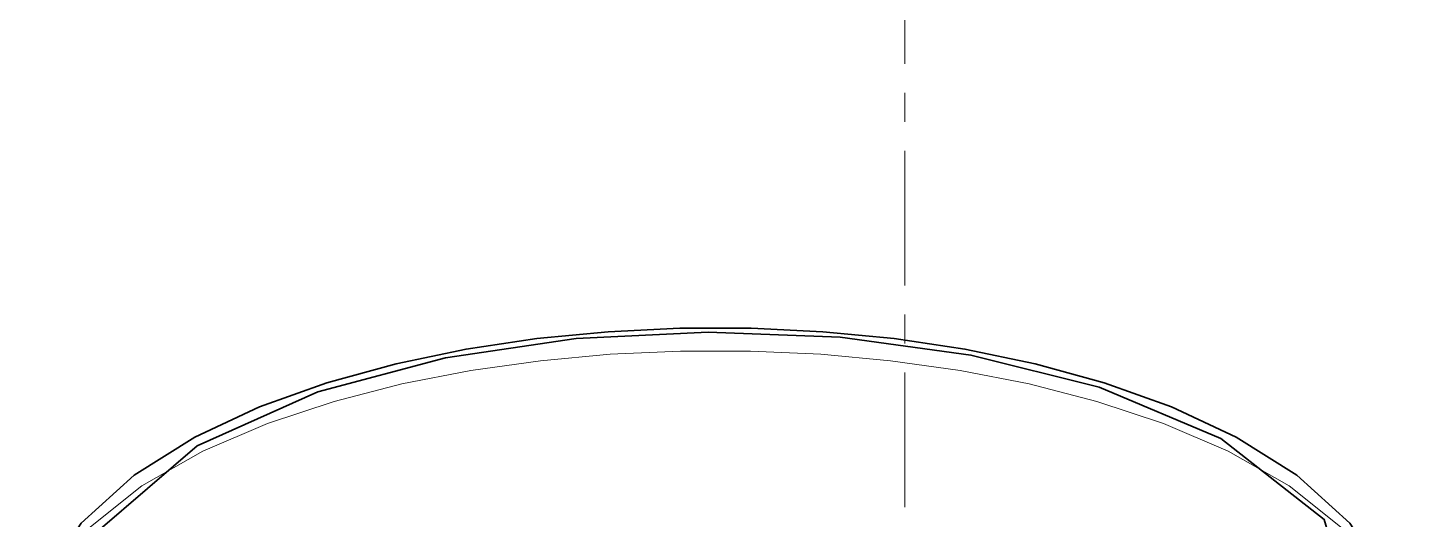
# Model space of a CAD drawing. Header units: millimetres. Extents: x 10 to 410, y 10 to 287.
# Drawn here: x 304.45 to 311.59, y 216.09 to 218.64 of the extents above; entities that cross this region are included whole.
import ezdxf

# ---------------------------------------------------------------- set-up
doc = ezdxf.new("R2010")
doc.units = ezdxf.units.MM
doc.linetypes.add('CENTER', pattern=[1.15, 0.7, -0.15, 0.15, -0.15])
doc.linetypes.add('DASHED', pattern=[0.75, 0.5, -0.25])
for name, color, linetype, lineweight in [('CENTER', 4, 'CENTER', 13), ('HIDDEN', 8, 'DASHED', 18), ('VISIBLE', 7, 'CONTINUOUS', 35)]:
    doc.layers.add(name, color=color, linetype=linetype, lineweight=lineweight)

msp = doc.modelspace()

# ---------------------------------------------------------------- linework, layer by layer
at = {"layer": 'CENTER'}
msp.add_line((309, 169), (309, 273), dxfattribs=at)
at = {"layer": 'HIDDEN'}
msp.add_lwpolyline([(311.5858, 215.3964), (311.4959, 215.7456), (311.2763, 216.0342), (310.9922, 216.261), (310.6758, 216.4407), (310.3414, 216.5844), (309.996, 216.6993), (309.6434, 216.79), (309.2861, 216.8597), (308.9256, 216.9104), (308.563, 216.9436), (308.1993, 216.96), (307.8353, 216.96), (307.4715, 216.9436), (307.109, 216.9104), (306.7485, 216.8597), (306.3911, 216.79), (306.0386, 216.6993), (305.6932, 216.5844), (305.3588, 216.4407), (305.0424, 216.261), (304.7583, 216.0342), (304.5387, 215.7456), (304.4488, 215.3964)], dxfattribs=at)
at = {"layer": 'VISIBLE'}
for points in [[(311.5858, 215.3964), (311.5086, 215.757), (311.3071, 216.0673), (311.0324, 216.3162), (310.7183, 216.5138), (310.3821, 216.6712), (310.0325, 216.7964), (309.6745, 216.8949), (309.3109, 216.9703), (308.9436, 217.0251), (308.5739, 217.0609), (308.203, 217.0785), (307.8316, 217.0785), (307.4606, 217.0609), (307.091, 217.0251), (306.7237, 216.9704), (306.3601, 216.8949), (306.002, 216.7964), (305.6525, 216.6712), (305.3162, 216.5138), (305.0021, 216.3162), (304.7274, 216.0673), (304.526, 215.757), (304.4488, 215.3964)], [(310.3947, 214.5466), (310.9822, 214.8957), (311.3603, 215.452), (311.1744, 216.0871), (310.6377, 216.5071), (310.0068, 216.7727), (309.3424, 216.9397), (308.6634, 217.0317), (307.9787, 217.0591), (307.2943, 217.0247), (306.6163, 216.9249), (305.9543, 216.7483), (305.3296, 216.4689), (304.8133, 216.026), (304.694, 215.3781), (305.1129, 214.8478), (305.7113, 214.5161), (306.3604, 214.3055), (307.0393, 214.1775), (307.7303, 214.119), (308.4122, 214.1239), (309.0791, 214.1893), (309.7385, 214.322), (310.3947, 214.5466)]]:
    msp.add_lwpolyline(points, dxfattribs=at)

doc.saveas('drawing.dxf')
